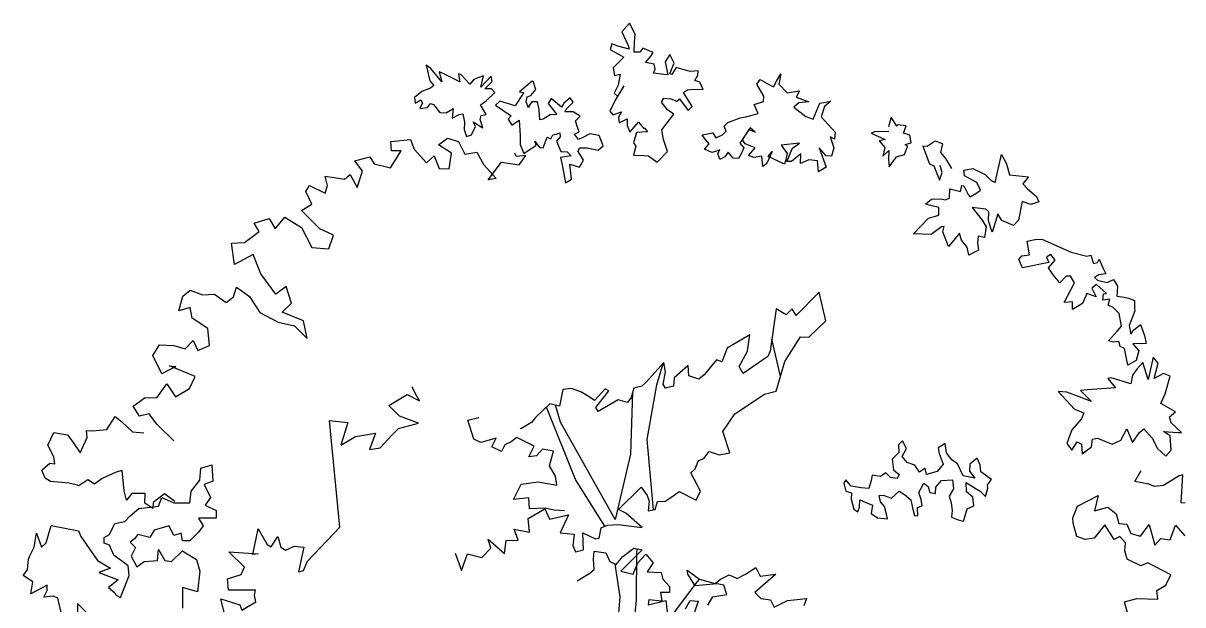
# Model space of a CAD drawing. Header units: millimetres. Extents: x -4829 to 17751, y -2575 to 15731.
# Drawn here: x 2373 to 3037, y 4574 to 4907 of the extents above; entities that cross this region are included whole.
import ezdxf

# ---------------------------------------------------------------- set-up
doc = ezdxf.new("R2010")
doc.units = ezdxf.units.MM
doc.layers.add('VERDE_alberi', color=104, linetype='Continuous', plot=False)

msp = doc.modelspace()

# ---------------------------------------------------------------- linework, layer by layer
at = {"layer": 'VERDE_alberi', "color": 0}
for points in [[(2748.65, 4863.97), (2753.59, 4857.16), (2755.99, 4859.47), (2750.96, 4867.42), (2753.33, 4869.01), (2756.49, 4869.43), (2762.18, 4869.14), (2760.26, 4873.51), (2757.44, 4874.37), (2759.17, 4877.42), (2759.43, 4879.83), (2754.84, 4879.49), (2746.69, 4881.9), (2744.34, 4877.74), (2743.23, 4878.37), (2745.53, 4884.38), (2743.2, 4889.35), (2740.42, 4885.07), (2742.05, 4877.57), (2739.63, 4877.84), (2733.82, 4878.56), (2734.79, 4880.93), (2734.22, 4883.81), (2729.28, 4884.78), (2732.46, 4888.47), (2733.55, 4890.41), (2727.69, 4892.99), (2726, 4890.65), (2722.72, 4890.67), (2722.85, 4896.08), (2723.37, 4900.91), (2719.97, 4907.21), (2715.73, 4902.29), (2719.34, 4894.41), (2719.94, 4892.24), (2713.33, 4894.14), (2709.96, 4895.31), (2708.95, 4892.22), (2716.73, 4887.83), (2714.61, 4885.37), (2710.71, 4881.72), (2711.49, 4877.26), (2714.81, 4877.95), (2713.5, 4871.74), (2711.27, 4867.14), (2713.46, 4865.18), (2716.9, 4871.28), (2711.93, 4863.11), (2708.77, 4856.86), (2710.52, 4854.77), (2715.45, 4856.38), (2713.73, 4853.32), (2714.14, 4850.17), (2718.67, 4852.36), (2718.78, 4848.65), (2720.3, 4844.86), (2725.29, 4850.46), (2728.11, 4847.04), (2728.83, 4847), (2730.3, 4845.07), (2724.14, 4844.53), (2722.27, 4838.63), (2723.75, 4836.7), (2722.35, 4831.64), (2728.48, 4831.47), (2730.9, 4831.21), (2735.86, 4827.67), (2741.87, 4833.79), (2739.5, 4840.61), (2738.63, 4846.22), (2745.5, 4855.15), (2741.77, 4857.62), (2738.42, 4862.06), (2739.67, 4864.28), (2743.79, 4863.79), (2747.16, 4862.62)], [(2637.95, 4862.65), (2642.9, 4867.54), (2641.15, 4869.62), (2637.16, 4869.68), (2641.36, 4873.89), (2640.79, 4876.77), (2635.06, 4870.5), (2636.52, 4876.99), (2633.33, 4875.87), (2630.84, 4874.71), (2628.72, 4872.25), (2623.43, 4877.79), (2622.16, 4878.14), (2622.94, 4873.68), (2613.47, 4878.3), (2611.09, 4879.27), (2612.66, 4873.63), (2606.33, 4881.22), (2603.71, 4883.07), (2605.7, 4874.27), (2608.13, 4871.43), (2606.2, 4869.96), (2601.11, 4868.08), (2596.94, 4864.58), (2597.36, 4861.42), (2600.59, 4863.25), (2601.51, 4861.64), (2600.06, 4858.43), (2604.37, 4858.93), (2606.06, 4861.27), (2607.88, 4860.6), (2611.5, 4856), (2615.06, 4855.82), (2619.04, 4858.33), (2618.48, 4852.8), (2622.58, 4854.87), (2624.59, 4855.2), (2625.65, 4850.58), (2625.44, 4846.31), (2626.8, 4842.25), (2629.56, 4843.25), (2631.95, 4848.12), (2630.51, 4850.76), (2635.07, 4847.82), (2636.18, 4847.2), (2634.57, 4852.13), (2635.11, 4854.38), (2638, 4854.95), (2634.84, 4860.39)], [(2659.47, 4867.35), (2654.53, 4859.9), (2645.82, 4862.62), (2643.42, 4860.32), (2652.39, 4854.16), (2650.58, 4852.25), (2652.7, 4848.86), (2656.83, 4851.65), (2657.4, 4842.92), (2657.43, 4837.79), (2659.6, 4832.54), (2666.68, 4837.32), (2665.8, 4839.65), (2668.47, 4835.94), (2670.61, 4835.84), (2672.9, 4841.85), (2675, 4841.03), (2676.25, 4843.25), (2677.99, 4843.74), (2680.16, 4844.34), (2680.33, 4842.05), (2678.21, 4839.59), (2680.78, 4833.75), (2684.34, 4833.57), (2686.64, 4831.18), (2680.6, 4830.2), (2681.53, 4826.01), (2683.45, 4815.79), (2686.84, 4817.9), (2685.84, 4826.51), (2691.46, 4824.8), (2693.65, 4828.68), (2690.62, 4833.69), (2691.44, 4835.78), (2695.87, 4835.85), (2702.08, 4834.53), (2704.91, 4836.96), (2702.78, 4842.91), (2697.4, 4843.76), (2693.3, 4841.68), (2690.82, 4840.52), (2688.55, 4843.63), (2691.19, 4845.07), (2690.06, 4848.26), (2689.21, 4851.3), (2691.77, 4853.88), (2687.76, 4856.51), (2683.33, 4856.45), (2683.84, 4857.99), (2687.89, 4861.92), (2686.01, 4864.44), (2682.43, 4861.34), (2681.18, 4859.12), (2675.14, 4863.99), (2673.58, 4861.22), (2678.4, 4854.84), (2674.68, 4854.74), (2670.71, 4852.23), (2668.69, 4851.91), (2668.26, 4857.64), (2667.49, 4862.1), (2664.2, 4862.12), (2662.67, 4860.06), (2662.33, 4858.79), (2660.92, 4862.14), (2661.41, 4865.08), (2663.67, 4865.71), (2666.42, 4869.28), (2665.05, 4873.35), (2664.37, 4874.09), (2657.03, 4867.92), (2659.62, 4867.58)], [(2828.61, 4835.87), (2832.62, 4824.71), (2828.29, 4822.01), (2827.69, 4828.43), (2822.78, 4828.86), (2817.93, 4826.91), (2818.21, 4832.38), (2812.87, 4827.9), (2810.13, 4828.04), (2813.43, 4835.54), (2817.41, 4838.44), (2806.94, 4837.33), (2810.36, 4832.59), (2809.42, 4828.44), (2808.78, 4826.46), (2799.49, 4830.77), (2801.65, 4833.76), (2798.55, 4826.61), (2796.29, 4825.09), (2795.85, 4830.95), (2791.25, 4830.27), (2788.2, 4831.52), (2792.07, 4835.89), (2786.34, 4838.19), (2784.81, 4840.45), (2788.57, 4846.29), (2791.97, 4844.84), (2789.17, 4847.35), (2783.25, 4838.52), (2785.5, 4835.85), (2784.25, 4832.81), (2782.44, 4829.62), (2779.36, 4829.96), (2776.6, 4833.38), (2774.65, 4830.74), (2771.82, 4829.06), (2770.54, 4832.59), (2771.74, 4834.72), (2769.31, 4833.75), (2767.09, 4833.13), (2762.98, 4834.98), (2765.7, 4838.13), (2763.45, 4840.8), (2761.57, 4843.27), (2767.83, 4844.41), (2769.52, 4841.59), (2773.26, 4843.23), (2775.37, 4845.31), (2774.24, 4848.29), (2776.35, 4850.37), (2783.42, 4852.94), (2786.56, 4853.51), (2793.78, 4855.52), (2791.47, 4860.57), (2796.67, 4862.31), (2797.01, 4865.4), (2792.97, 4872.36), (2794.93, 4875), (2800.26, 4871.99), (2802.39, 4870.79), (2804.2, 4873.98), (2806.6, 4878.24), (2805.57, 4872.27), (2810.26, 4867.29), (2817.44, 4868.39), (2815.43, 4864.84), (2822.79, 4862.09), (2816.92, 4861.66), (2814.05, 4859.06), (2820.91, 4853.79), (2825.22, 4852.29), (2828.96, 4861.41), (2835.23, 4862.56), (2831.61, 4859.45), (2829.67, 4853.53), (2837.82, 4844.72), (2837.44, 4840.72), (2834.95, 4842.12), (2837.01, 4835.81), (2835.67, 4830.95), (2832.58, 4831.29)], [(2929.45, 4815.9), (2932.96, 4832.08), (2935.85, 4826.56), (2937.48, 4820.29), (2948.41, 4819.16), (2945.27, 4815.14), (2947.78, 4812.38), (2953.06, 4807.87), (2954.44, 4804.86), (2949.8, 4803.35), (2944.9, 4805.11), (2942.77, 4794.44), (2939.88, 4791.43), (2933.1, 4794.19), (2930.84, 4797.96), (2927.7, 4787.54), (2925.57, 4793.94), (2925.81, 4799.21), (2924.06, 4800.72), (2916.27, 4801.6), (2921.92, 4794.32), (2924.19, 4790.55), (2923.18, 4784.41), (2919.67, 4785.29), (2919.17, 4781.15), (2919.8, 4777.26), (2914.27, 4774.37), (2913.27, 4778.89), (2910, 4782.9), (2908.87, 4786.92), (2905.73, 4782.9), (2902.72, 4779.39), (2899.45, 4787.67), (2900.2, 4790.68), (2898.57, 4790.55), (2892.67, 4786.16), (2882.63, 4786.54), (2891.29, 4795.57), (2895.3, 4796.7), (2897.06, 4797.33), (2897.06, 4801.6), (2889.52, 4803.48), (2892.91, 4806.36), (2898.31, 4806.61), (2900.82, 4805.99), (2903.21, 4806.99), (2903.46, 4812.26), (2909.49, 4810.75), (2910.36, 4814.27), (2911.37, 4814.02), (2913.88, 4809.12), (2915.14, 4807.74), (2918.28, 4809.62), (2920.91, 4811.63), (2918.78, 4815.9), (2911.74, 4819.79), (2911.49, 4823.05), (2916.51, 4823.93), (2923.67, 4820.54), (2927.06, 4817.03)], [(2972.8, 4776.04), (2981.85, 4773.78), (2984.11, 4774.28), (2985.62, 4769.64), (2987.88, 4770.14), (2988.88, 4772.02), (2991.27, 4766.63), (2992.65, 4763.62), (2988.76, 4762.99), (2986.25, 4761.48), (2988.01, 4759.98), (2993.53, 4758.6), (2997.17, 4760.35), (2999.43, 4756.59), (2999.18, 4753.45), (2999.06, 4750.82), (3003.2, 4750.32), (3005.71, 4749.69), (3009.11, 4748.31), (3009.11, 4744.05), (3009.23, 4742.41), (3006.1, 4734.13), (3006.98, 4729.12), (3008.61, 4731.37), (3012.63, 4734.64), (3014.76, 4728.24), (3015.77, 4723.72), (3008.24, 4723.47), (3011.5, 4719.46), (3010.12, 4713.94), (3005.23, 4711.43), (3003.34, 4720.96), (3000.96, 4722.09), (3000.07, 4724.98), (2997.31, 4724.6), (2994.3, 4725.35), (2999.44, 4731), (3001.7, 4733.63), (3000.32, 4740.91), (2996.93, 4744.42), (2994.04, 4745.68), (2994.92, 4749.19), (2991.02, 4748.56), (2991.4, 4752.2), (2993.03, 4752.33), (2987.38, 4757.47), (2984.74, 4755.46), (2987.26, 4750.57), (2981.86, 4752.45), (2979.35, 4746.68), (2973.7, 4743.29), (2973.7, 4747.56), (2968.8, 4747.18), (2974.82, 4758.47), (2972.56, 4762.24), (2969.92, 4762.36), (2966.28, 4758.47), (2962.64, 4763.11), (2959.88, 4767), (2963.64, 4771.4), (2961.25, 4774.66), (2958.74, 4773.15), (2960.13, 4770.14), (2944.93, 4767), (2942.92, 4771.77), (2944.55, 4774.03), (2948.95, 4774.53), (2947.69, 4782.31), (2952.21, 4783.31), (2955.98, 4783.44)], [(3026.64, 4694.85), (3029.58, 4705.12), (3025.67, 4706.58), (3020.28, 4703.65), (3022.73, 4712.45), (3019.79, 4715.87), (3016.86, 4703.16), (3013.92, 4712.94), (3010.5, 4709.03), (3008.05, 4705.61), (3007.07, 4700.72), (2995.82, 4704.14), (2993.86, 4703.65), (2998.27, 4698.27), (2982.12, 4697.3), (2978.21, 4696.81), (2984.57, 4690.45), (2970.38, 4695.83), (2965.49, 4696.32), (2974.78, 4686.05), (2980.16, 4684.1), (2978.7, 4680.68), (2973.31, 4674.32), (2970.38, 4666.5), (2973.31, 4662.59), (2976.25, 4667.48), (2978.7, 4666.01), (2979.19, 4660.64), (2984.57, 4664.55), (2985.06, 4668.95), (2987.99, 4669.44), (2996.31, 4666.01), (3001.2, 4668.46), (3004.63, 4674.81), (3008.05, 4666.99), (3011.97, 4672.86), (3014.41, 4674.81), (3019.31, 4669.44), (3022.24, 4663.57), (3027.13, 4659.17), (3030.07, 4662.59), (3029.58, 4670.9), (3025.67, 4673.35), (3033.98, 4672.86), (3035.94, 4672.86), (3030.07, 4678.23), (3029.09, 4681.66), (3032.52, 4684.59), (3024.2, 4689.48)], [(2923.91, 4636.21), (2925.22, 4640.92), (2924.95, 4642.83), (2927.32, 4645.88), (2921.19, 4650.2), (2920.83, 4654.32), (2919.07, 4658.12), (2914.78, 4654.71), (2914.58, 4650.59), (2917.66, 4646.53), (2911.03, 4648.03), (2907.89, 4654.9), (2904.52, 4657.04), (2901.44, 4661.1), (2900.72, 4666.56), (2896.7, 4664), (2897.33, 4660.73), (2899.61, 4654.69), (2896.13, 4650.5), (2890.13, 4648.74), (2889.21, 4652.28), (2885.98, 4650.06), (2883.42, 4654.09), (2878.98, 4655.69), (2876.15, 4658.95), (2878.54, 4663.64), (2876.25, 4668.04), (2874.09, 4665.8), (2874.18, 4661.4), (2870.37, 4657.43), (2871.11, 4651.41), (2874.44, 4648.66), (2873.36, 4646.49), (2869.51, 4646.97), (2866.74, 4649.64), (2863.74, 4647.66), (2859.04, 4648.4), (2858.3, 4645.35), (2856.99, 4640.64), (2852.58, 4641.11), (2847.03, 4642.12), (2843.97, 4645.62), (2842.65, 4643.68), (2843.81, 4639.25), (2847.16, 4638.24), (2846.95, 4634.68), (2848.43, 4628.95), (2850.66, 4627.35), (2851.73, 4630.09), (2851.93, 4634.21), (2854.95, 4632.87), (2859.11, 4631.08), (2858.36, 4626.38), (2862.01, 4623.97), (2867.79, 4623.29), (2867.17, 4625.99), (2866.01, 4630.42), (2863.75, 4633.04), (2862.88, 4636.63), (2865.31, 4636.96), (2870.08, 4635.14), (2874.35, 4639.11), (2877.39, 4637.2), (2881.05, 4634.23), (2881.99, 4629.57), (2883.16, 4625.23), (2885.13, 4624.99), (2884.98, 4629.91), (2887.49, 4630.8), (2887.09, 4634.4), (2885.65, 4638.44), (2888.54, 4643.75), (2891.06, 4641.88), (2891.98, 4638.34), (2895.27, 4637.84), (2895.47, 4641.4), (2898.72, 4645.35), (2905.03, 4645.71), (2905.42, 4640.48), (2903.02, 4636.35), (2904.22, 4632.54), (2904.83, 4628.1), (2904.35, 4624.25), (2908.26, 4622.69), (2911.28, 4621.91), (2912.11, 4624.97), (2913.33, 4629.11), (2917.19, 4630.83), (2916.52, 4635.78), (2912.86, 4638.75), (2912.79, 4644.23), (2918.39, 4640.5), (2920.86, 4639.14)]]:
    msp.add_lwpolyline(points, close=True, dxfattribs=at)
for points in [[(2868.56, 4845.02), (2860.85, 4845.15), (2858.43, 4844.13), (2866.36, 4840.53), (2862.93, 4839.77), (2866.15, 4836.09), (2865.05, 4830.97), (2868.56, 4834.23), (2868.23, 4829.27), (2868.78, 4825), (2872.89, 4830.63), (2877.55, 4831.98), (2879.24, 4836.6), (2877.92, 4837.82), (2881.36, 4838.59), (2880.51, 4843.12), (2876.82, 4844.22), (2878.43, 4848.49), (2873.34, 4849.04), (2873.13, 4848.2), (2869.91, 4853.32), (2868.39, 4847.94)], [(2459.17, 4667.93), (2449.57, 4677.63), (2445.04, 4683.53), (2439.62, 4682.17), (2435.94, 4687.94), (2442.75, 4692.77), (2449.45, 4692.63), (2455.22, 4700.65), (2460.17, 4693.18), (2468.28, 4698.03), (2471.49, 4704.92), (2456.8, 4711.05), (2460.4, 4710.51), (2452.39, 4706.29), (2447.26, 4716.84), (2451.01, 4723), (2459.2, 4722.63), (2465.65, 4720.78), (2470.27, 4725.51), (2473.07, 4719.66), (2479.59, 4722.58), (2478.67, 4732.27), (2469.8, 4738.17), (2468.58, 4744.44), (2462.19, 4742.37), (2464.35, 4750.94), (2468.54, 4754.21), (2475.74, 4751.6), (2482.54, 4752.09), (2489.17, 4747.18), (2493.36, 4750.46), (2495.07, 4756.06), (2502.49, 4750.59), (2508.48, 4741.44), (2518.94, 4735.95), (2528.39, 4733.87), (2535.55, 4726.7), (2533.39, 4736.8), (2521.32, 4741.67), (2526.67, 4746.93), (2523.54, 4756.31), (2517.67, 4751.99), (2509.03, 4763.71), (2504.64, 4774.8), (2494, 4769.03), (2492.16, 4781.25), (2499.6, 4781.64), (2508.14, 4787.94), (2505.18, 4792.73), (2513.82, 4795.33), (2517.26, 4789.39), (2522.84, 4796.14), (2532.35, 4790.14), (2538.23, 4778.83), (2547.87, 4778.02), (2550.58, 4785.86), (2542.87, 4789.42), (2532.31, 4799.92), (2538.28, 4803.57), (2534.83, 4810.82), (2536.86, 4814.21), (2545.95, 4809.79), (2547.26, 4814.15), (2545.91, 4819.57), (2551, 4818.8), (2556.94, 4817.9), (2560.15, 4820.45), (2564.25, 4813.1), (2567.18, 4822.43), (2562.86, 4828.29), (2571.46, 4830.68), (2573.89, 4826.62), (2583.31, 4824.33), (2589.33, 4834.05), (2583.9, 4834.01), (2583.43, 4839.5), (2594.67, 4840.63), (2596.87, 4835.08), (2603.93, 4827.28), (2608.21, 4831.19), (2611.04, 4824.04), (2616.86, 4823.81), (2618.21, 4832.72), (2610.69, 4837.55), (2615.82, 4841.33), (2622.27, 4839.49), (2625.73, 4832.23), (2632.63, 4833.36), (2636.72, 4826.01), (2643.79, 4818.21), (2639.11, 4817.4), (2646.72, 4827.54), (2656.9, 4826), (2660.77, 4831.49), (2655.46, 4830.77), (2654.42, 4832.83)], [(2904.47, 4824.05), (2901.07, 4829.7), (2898.18, 4833.08), (2899.44, 4838.1), (2895.04, 4839.73), (2890.52, 4836.6), (2887.89, 4836.72), (2891.78, 4826.69), (2894.17, 4825.56), (2897.44, 4817.28), (2899.07, 4821.67), (2897.94, 4825.68)], [(2620.32, 4603.76), (2623.9, 4593.71), (2627.4, 4603.34), (2635.47, 4601.22), (2640.71, 4606.55), (2639.21, 4611.74), (2648.55, 4603.53), (2649.55, 4610.94), (2656.3, 4611.08), (2654.13, 4617.4), (2662.77, 4615.61), (2661.97, 4623.49), (2671.61, 4629.1), (2674.34, 4623.11), (2685.06, 4625.57), (2680.43, 4615.28), (2688.41, 4614.62), (2687.64, 4608.1), (2689.06, 4604.38), (2693.69, 4605.56), (2693.36, 4615.23), (2700.63, 4611.88), (2702.66, 4612.3), (2703.75, 4618.25), (2707.48, 4619.67), (2713.34, 4620.04), (2727.26, 4618.3), (2717.92, 4626.51), (2713.68, 4628.59), (2726.67, 4641.47), (2730.21, 4636.7), (2731.29, 4633.54), (2730.77, 4627.92), (2734.83, 4628.77), (2736.01, 4633.26), (2740.4, 4633.54), (2744.37, 4635.85), (2748.57, 4639.06), (2758.3, 4634.11), (2760.61, 4639.25), (2755.24, 4649.77), (2757.74, 4651.99), (2759.49, 4656.8), (2762.66, 4657.89), (2765.64, 4661.9), (2771.35, 4659.92), (2777.44, 4661.19), (2773.44, 4673.27), (2780.43, 4683.42), (2797.34, 4694.79), (2804, 4696.4), (2808.97, 4713.45), (2817.97, 4727.63), (2822.69, 4727.34), (2832.38, 4736.78), (2828.65, 4753.06), (2815.42, 4739.74), (2813.11, 4743.7), (2809.8, 4740.26), (2804, 4743.7), (2800.48, 4719.38), (2799.2, 4716.36), (2785.12, 4706.64), (2782.81, 4710.6), (2787.54, 4719.43), (2789.01, 4728.63), (2775.98, 4721.03), (2772.95, 4713.2), (2769.93, 4714.47), (2762.84, 4705.79), (2759.77, 4703.24), (2754.06, 4705.22), (2753.69, 4711.07), (2745.61, 4704.09), (2745.32, 4699.37), (2740.69, 4698.19), (2739.37, 4700.46), (2740.7, 4707.3), (2739.76, 4712.82), (2729.6, 4701.59), (2727.1, 4699.37), (2722.47, 4698.19), (2721.05, 4692.81), (2718.87, 4690.03), (2713.49, 4691.44), (2702.16, 4684.84), (2700.84, 4687.1), (2708.16, 4696.68), (2706.04, 4697.72), (2699.99, 4691.16), (2697.53, 4692.76), (2692.63, 4695.97), (2686.92, 4697.95), (2681.96, 4697.34), (2679.92, 4687.81), (2674.54, 4689.22), (2666.22, 4681.34), (2664.05, 4678.56), (2657.81, 4674.93), (2657.76, 4675.32)], [(2806.55, 4705.13), (2801.48, 4726.28)], [(2733.85, 4628.57), (2730.25, 4668.79), (2735.68, 4700.02), (2739.29, 4712.31)], [(2488.48, 4568.15), (2486.1, 4577.43), (2496.96, 4574.14), (2498.12, 4571.03), (2506.14, 4575.84), (2505.34, 4579.45), (2505.96, 4582.41), (2490.56, 4582.55), (2489.95, 4589.04), (2497.7, 4591.4), (2499.65, 4595.67), (2490.78, 4604.35), (2507.43, 4603.31), (2504.43, 4602.82), (2507.55, 4617.61), (2512.74, 4608.56), (2514.91, 4607.37), (2518.79, 4613.28), (2520.44, 4607.17), (2523.35, 4605.44), (2528.04, 4607.74), (2533.63, 4607.11), (2530.63, 4592.99), (2533.38, 4593.66), (2535.8, 4599.11), (2554.3, 4618.59), (2548.32, 4679.67), (2558.84, 4678.51), (2554.77, 4665.54), (2563.22, 4670.43), (2574.66, 4672.44), (2571.32, 4663.11), (2577.32, 4664.08), (2584.06, 4671.32), (2587.87, 4675.02), (2599.22, 4678.17), (2588.48, 4682.15), (2582.23, 4688.17), (2592.86, 4694.51), (2599.79, 4691.01), (2597.64, 4694.84), (2595.67, 4698.92)], [(2721.85, 4695.85), (2720.62, 4660.42), (2711.85, 4622.9)], [(2705.92, 4619.07), (2689.21, 4645.79), (2672.51, 4687.3)], [(2711.85, 4622.9), (2680.48, 4678.75), (2677.74, 4688.38)], [(2459.91, 4633.34), (2453.92, 4637.59), (2447.47, 4632.76), (2447.14, 4629.25), (2442.66, 4632.26), (2442.79, 4637.83), (2435.16, 4637.75), (2432.08, 4633.95), (2430.82, 4639.39), (2429.62, 4651.08), (2426.26, 4650.04), (2418.3, 4646.44), (2413.77, 4643.19), (2410.05, 4645.59), (2404.84, 4642.28), (2403.39, 4642.82), (2399.13, 4643.78), (2388.61, 4644.78), (2385.65, 4646.56), (2383.78, 4651.23), (2388.24, 4655.17), (2391.06, 4654.76), (2390.64, 4658.89), (2387.18, 4665.48), (2390.6, 4672.78), (2398.37, 4671.5), (2401.61, 4666.96), (2405.68, 4661.13), (2409.64, 4669.87), (2409.22, 4674), (2412.72, 4673.66), (2420.97, 4674.51), (2425.76, 4681.95), (2429.55, 4678.87), (2435.68, 4673.24), (2442, 4672.5)], [(2682.89, 4627.98), (2676.83, 4628.26), (2671.86, 4629.36), (2662.77, 4629.08), (2662.49, 4635.42), (2653.67, 4634.32), (2658.07, 4643.14), (2667.72, 4644.51), (2678.47, 4642.58), (2677.64, 4647.82), (2674.33, 4653.61), (2676.53, 4662.15), (2670.18, 4663.25), (2666.88, 4659.39), (2662.47, 4658.84), (2665.5, 4664.9), (2655.57, 4669.86), (2652.26, 4667.38), (2648.68, 4665.73), (2646.75, 4661.87), (2641.24, 4664.63), (2643.71, 4669.59), (2634.89, 4667.11), (2631.03, 4669.04), (2627.44, 4679.78), (2633.78, 4681.43)], [(2395.41, 4567.31), (2392.92, 4577.87), (2390.44, 4579.12), (2384.84, 4578.5), (2386.7, 4582.22), (2386.7, 4585.33), (2377.37, 4580.36), (2378.62, 4587.19), (2373.02, 4590.92), (2375.51, 4594.03), (2376.13, 4600.24), (2376.75, 4602.11), (2379.24, 4607.08), (2380.72, 4615.16), (2383.59, 4607.08), (2386.08, 4609.56), (2389.04, 4619.56), (2404.74, 4616.4), (2405.98, 4613.29), (2415.61, 4599.5), (2423.07, 4595.15), (2416.23, 4592.66), (2427.43, 4588.31), (2421.83, 4583.96), (2425.56, 4580.86), (2426.18, 4579.61), (2428.67, 4578.37), (2433.65, 4590.8), (2433.02, 4596.39), (2424.94, 4602.6), (2422.45, 4608.2), (2419.34, 4609.44), (2419.34, 4612.55), (2422.45, 4614.41), (2425.56, 4620.62), (2431.16, 4621.87), (2434.27, 4624.97), (2439.24, 4629.32), (2450.44, 4630.57), (2452.3, 4635.54), (2459.15, 4632.43), (2468.48, 4632.43), (2469.1, 4639.27), (2474.07, 4645.48), (2474.69, 4652.31), (2480.91, 4654.18), (2481.54, 4644.86), (2476.56, 4642.99), (2480.29, 4635.54), (2477.18, 4631.19), (2483.4, 4628.08), (2483.4, 4623.73), (2473.45, 4623.73), (2475.94, 4619.38), (2473.45, 4615.65), (2468.48, 4610.68), (2464.12, 4610.68), (2463.5, 4615.03), (2459.15, 4613.79), (2456.66, 4619.38), (2447.95, 4616.9), (2445.46, 4612.55), (2438.62, 4614.41), (2436.76, 4611.93), (2434.27, 4610.06), (2437.38, 4606.95), (2434.89, 4601.98), (2438, 4595.77), (2442.35, 4598.88), (2449.82, 4599.5), (2450.44, 4605.71), (2454.17, 4599.5), (2457.9, 4598.88), (2464.12, 4605.09), (2465.99, 4603.85), (2472.21, 4600.12), (2474.07, 4593.28), (2472.83, 4581.48), (2464.12, 4583.96), (2464.12, 4572.16)], [(3038.11, 4632.39), (3035.83, 4632.52), (3036.73, 4648.45), (3034.64, 4647.88), (3025.65, 4642.45), (3020.58, 4641.81), (3017.23, 4643.14), (3009.32, 4644.72), (3012.87, 4650.92)], [(3005.49, 4568.21), (3003.4, 4575.86), (3010.36, 4577.75), (3022.45, 4577.31), (3021.82, 4582.37), (3027.01, 4585.28), (3029.86, 4591.29), (3016.77, 4598.18), (3012.78, 4596.35), (3005, 4600.2), (3003.67, 4605.07), (3003.92, 4609.63), (3000.7, 4613.23), (2997.41, 4611.59), (2992.16, 4619.87), (2986.01, 4612.22), (2980.95, 4611.59), (2976.02, 4613.23), (2973.93, 4620.88), (2973.87, 4623.85), (2976.53, 4630.56), (2988.3, 4636.75), (2986.21, 4627.96), (2993.87, 4630.05), (2998.68, 4626.13), (3000.2, 4620.57), (3004.75, 4620.31), (3006.96, 4614.94), (3012.6, 4613.48), (3017.54, 4620.06), (3020.76, 4608.24), (3024.18, 4612.16), (3029.62, 4611.4), (3032.6, 4619.68), (3037.98, 4613.67)], [(2690.08, 4587.75), (2697.4, 4592.28), (2699.84, 4594.37), (2699.48, 4600.29), (2699.83, 4604.82), (2706.44, 4603.77), (2708.88, 4598.9), (2712.36, 4597.16), (2716.19, 4601.68), (2722.45, 4606.56), (2727.32, 4605.51), (2715.15, 4593.33), (2722.11, 4591.58), (2724.89, 4598.2), (2729.41, 4603.08), (2733.59, 4598.2), (2730.12, 4592.98), (2738.12, 4592.63), (2739.17, 4588.8), (2743, 4584.62), (2743, 4581.14), (2737.78, 4581.14), (2738.48, 4576.26), (2731.17, 4576.96), (2730.83, 4574.17), (2740.92, 4576.61), (2741.62, 4569.99)], [(2734.99, 4393.76), (2736.23, 4411.58), (2736.64, 4449.05), (2733.9, 4485.31), (2726.95, 4530.41), (2721.38, 4549.61), (2724.01, 4576.75), (2724.31, 4604.99), (2724.77, 4606.06)], [(2718.82, 4380.72), (2717.19, 4514.08), (2711.5, 4539.32), (2714.75, 4578.58), (2711.76, 4597.46)], [(2764.94, 4573.82), (2767.72, 4578.7), (2775.72, 4580.09), (2773.98, 4585.32), (2770.15, 4586.01), (2757.62, 4584.97), (2753.44, 4591.58), (2753.09, 4594.02), (2760.05, 4588.8), (2769.1, 4586.36), (2772.23, 4588.8), (2777.1, 4591.24), (2781.63, 4589.15), (2786.5, 4591.58), (2792.41, 4595.42), (2794.85, 4590.54), (2803.9, 4591.58), (2791.73, 4581.14), (2795.21, 4577.66), (2800.78, 4576.96), (2802.87, 4572.78), (2810.53, 4576.61), (2821.32, 4577.66), (2819.93, 4573.48)], [(2723.99, 4540.63), (2758.95, 4587.53), (2760.15, 4588.77)], [(2418.72, 4560.35), (2404.12, 4574.77), (2404.12, 4566.07)], [(2752.06, 4571.73), (2754.84, 4576.61), (2759.36, 4576.26), (2755.55, 4564.77)]]:
    msp.add_lwpolyline(points, dxfattribs=at)

doc.saveas('drawing.dxf')
